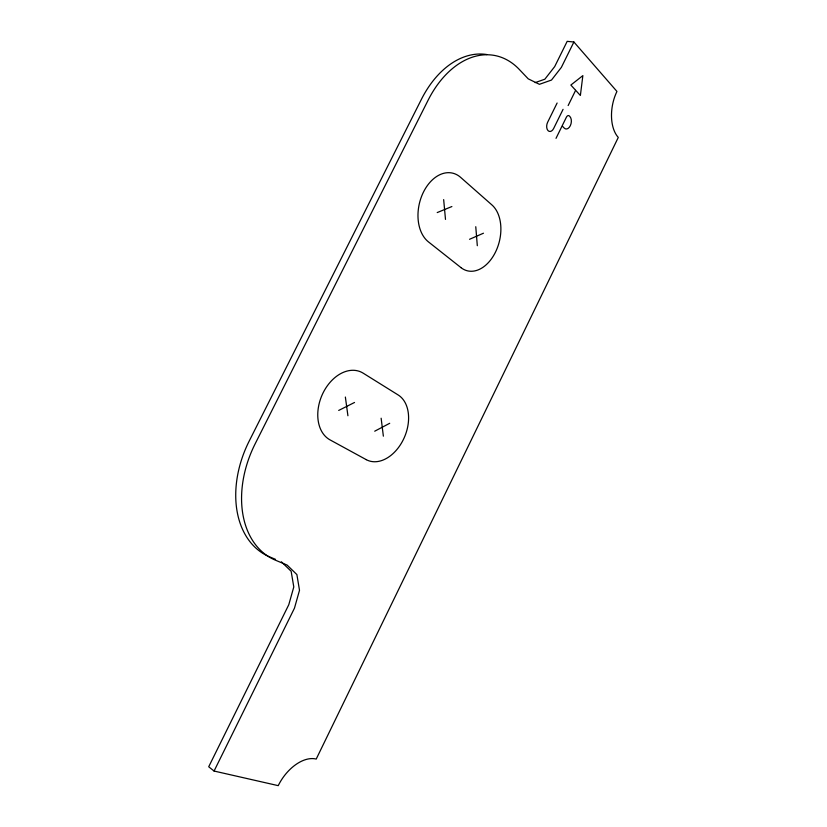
<?xml version="1.0" encoding="UTF-8"?>
<svg xmlns="http://www.w3.org/2000/svg" width="827" height="827" viewBox="0 0 827 827"><rect width="100%" height="100%" fill="white"/><g stroke="black" fill="none" stroke-linecap="round" stroke-linejoin="round"><path stroke-width="1.24" d="M557.119 103.013L547.619 122.303A6.151 3.866 -79.3 0 0 548.053 130.645A6.151 3.866 -79.3 0 0 553.645 128.495L563.073 109.329M568.139 105.556L575.644 90.288L580.378 95.477L582.859 75.619L570.857 85.047L575.313 89.926M556.013 138.357L566.423 117.145A3.298 2.047 -79.4 0 1 569.389 116.018L569.886 116.535A6.781 4.207 -79.3 0 1 570.31 125.714A6.781 4.207 -79.3 0 1 564.221 128.082L562.474 126.252M281.376 561.802L291.145 571.271L293.792 586.953L288.778 604.733L208.714 766.763L214.069 771.043L294.464 608.165L299.508 590.292L296.883 574.569L287.124 565.079L275.412 560.179A93.937 66.47 -64.1 0 1 255.098 443.934L428.055 100.305A92.893 61.994 -79.1 0 1 519.304 69.447L528.226 78.844L539.411 84.313L551.495 80.054L561.378 67.359L573.897 42.001L567.177 41.35L554.7 66.584L544.838 79.216L535.172 82.607M374.714 431.198L389.713 423.29M338.698 410.44L354.525 402.47M469.54 239.292L483.464 233.214M437.214 212.57L451.883 206.543M214.069 771.043L278.234 785.65A35.954 21.75 -56 0 1 316.214 759.072L618.286 137.427A33.628 19.693 -79.1 0 1 616.952 91.446L573.897 42.001M275.525 559.352L269.664 556.891A93.461 66.48 -64 0 1 249.185 441.101L421.429 99.292A92.438 62.025 -79.2 0 1 486.845 54.541M345.366 397.043L347.919 415.754M381.133 418.214L383.366 436.17M443.665 199.607L445.495 219.413M475.763 226.712L477.313 245.702M366.247 459.647L330.014 439.871A37.339 26.516 -67.5 0 1 323.119 392.815A37.339 26.516 -67.5 0 1 363.187 373.173L398.169 394.975A36.15 24.831 -67.3 0 1 403.328 439.633A36.15 24.831 -67.3 0 1 366.247 459.647M461.032 267.659L428.479 241.918A37.122 25.41 -76.8 0 1 423.486 192.04A37.122 25.41 -76.8 0 1 460.598 177.34L491.972 204.982A35.881 23.869 -75.7 0 1 495.466 252.163A35.881 23.869 -75.7 0 1 461.032 267.659"/></g></svg>
